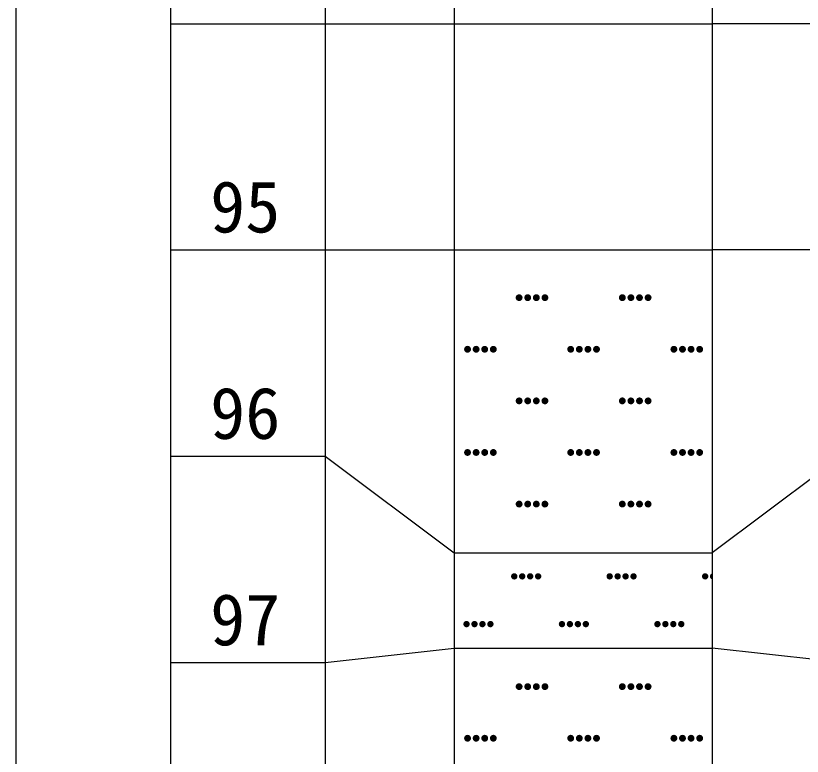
# Model space of a CAD drawing. Header units: inches. Extents: x -27 to 109, y -598 to 26.
# Drawn here: x 14.68 to 20.78, y -396.99 to -391.25 of the extents above; entities that cross this region are included whole.
import ezdxf

# ---------------------------------------------------------------- set-up
doc = ezdxf.new("R2010")
doc.units = ezdxf.units.IN
doc.header["$MEASUREMENT"] = 0
doc.layers.get('0').update_dxf_attribs({"lineweight": 0})
doc.styles.add('宋体', font='')
doc.styles.get('宋体').set_extended_font_data('宋体')

# ---------------------------------------------------------------- blocks, each defined once
blk = doc.blocks.new('lr_block_79')
at = {"true_color": 0x000000}
for points in [[(18.6105, -393.4426), (18.6114, -393.4357), (18.6105, -393.4287), (18.6078, -393.4223), (18.6035, -393.4169), (18.5981, -393.4126), (18.5917, -393.4099), (18.5847, -393.409), (18.5778, -393.4099), (18.5714, -393.4126), (18.5659, -393.4169), (18.5617, -393.4223), (18.559, -393.4287), (18.5581, -393.4357), (18.559, -393.4426), (18.5617, -393.449), (18.5659, -393.4545), (18.5714, -393.4588), (18.5778, -393.4614), (18.5847, -393.4624), (18.5917, -393.4614), (18.5981, -393.4588), (18.6035, -393.4545), (18.6078, -393.449)], [(18.6771, -393.4426), (18.6781, -393.4357), (18.6771, -393.4287), (18.6745, -393.4223), (18.6702, -393.4169), (18.6647, -393.4126), (18.6583, -393.4099), (18.6514, -393.409), (18.6445, -393.4099), (18.6381, -393.4126), (18.6326, -393.4169), (18.6283, -393.4223), (18.6257, -393.4287), (18.6247, -393.4357), (18.6257, -393.4426), (18.6283, -393.449), (18.6326, -393.4545), (18.6381, -393.4588), (18.6445, -393.4614), (18.6514, -393.4624), (18.6583, -393.4614), (18.6647, -393.4588), (18.6702, -393.4545), (18.6745, -393.449)], [(18.7438, -393.4426), (18.7447, -393.4357), (18.7438, -393.4287), (18.7411, -393.4223), (18.7369, -393.4169), (18.7314, -393.4126), (18.725, -393.4099), (18.7181, -393.409), (18.7111, -393.4099), (18.7047, -393.4126), (18.6993, -393.4169), (18.695, -393.4223), (18.6923, -393.4287), (18.6914, -393.4357), (18.6923, -393.4426), (18.695, -393.449), (18.6993, -393.4545), (18.7047, -393.4588), (18.7111, -393.4614), (18.7181, -393.4624), (18.725, -393.4614), (18.7314, -393.4588), (18.7369, -393.4545), (18.7411, -393.449)], [(18.8105, -393.4426), (18.8114, -393.4357), (18.8105, -393.4287), (18.8078, -393.4223), (18.8035, -393.4169), (18.7981, -393.4126), (18.7917, -393.4099), (18.7847, -393.409), (18.7778, -393.4099), (18.7714, -393.4126), (18.7659, -393.4169), (18.7617, -393.4223), (18.759, -393.4287), (18.7581, -393.4357), (18.759, -393.4426), (18.7617, -393.449), (18.7659, -393.4545), (18.7714, -393.4588), (18.7778, -393.4614), (18.7847, -393.4624), (18.7917, -393.4614), (18.7981, -393.4588), (18.8035, -393.4545), (18.8078, -393.449)], [(19.4105, -393.4426), (19.4114, -393.4357), (19.4105, -393.4287), (19.4078, -393.4223), (19.4035, -393.4169), (19.3981, -393.4126), (19.3917, -393.4099), (19.3847, -393.409), (19.3778, -393.4099), (19.3714, -393.4126), (19.3659, -393.4169), (19.3617, -393.4223), (19.359, -393.4287), (19.3581, -393.4357), (19.359, -393.4426), (19.3617, -393.449), (19.3659, -393.4545), (19.3714, -393.4588), (19.3778, -393.4614), (19.3847, -393.4624), (19.3917, -393.4614), (19.3981, -393.4588), (19.4035, -393.4545), (19.4078, -393.449)], [(19.4771, -393.4426), (19.4781, -393.4357), (19.4771, -393.4287), (19.4745, -393.4223), (19.4702, -393.4169), (19.4647, -393.4126), (19.4583, -393.4099), (19.4514, -393.409), (19.4445, -393.4099), (19.4381, -393.4126), (19.4326, -393.4169), (19.4283, -393.4223), (19.4257, -393.4287), (19.4247, -393.4357), (19.4257, -393.4426), (19.4283, -393.449), (19.4326, -393.4545), (19.4381, -393.4588), (19.4445, -393.4614), (19.4514, -393.4624), (19.4583, -393.4614), (19.4647, -393.4588), (19.4702, -393.4545), (19.4745, -393.449)], [(19.5438, -393.4426), (19.5447, -393.4357), (19.5438, -393.4287), (19.5411, -393.4223), (19.5369, -393.4169), (19.5314, -393.4126), (19.525, -393.4099), (19.5181, -393.409), (19.5111, -393.4099), (19.5047, -393.4126), (19.4993, -393.4169), (19.495, -393.4223), (19.4923, -393.4287), (19.4914, -393.4357), (19.4923, -393.4426), (19.495, -393.449), (19.4993, -393.4545), (19.5047, -393.4588), (19.5111, -393.4614), (19.5181, -393.4624), (19.525, -393.4614), (19.5314, -393.4588), (19.5369, -393.4545), (19.5411, -393.449)], [(19.6105, -393.4426), (19.6114, -393.4357), (19.6105, -393.4287), (19.6078, -393.4223), (19.6035, -393.4169), (19.5981, -393.4126), (19.5917, -393.4099), (19.5847, -393.409), (19.5778, -393.4099), (19.5714, -393.4126), (19.5659, -393.4169), (19.5617, -393.4223), (19.559, -393.4287), (19.5581, -393.4357), (19.559, -393.4426), (19.5617, -393.449), (19.5659, -393.4545), (19.5714, -393.4588), (19.5778, -393.4614), (19.5847, -393.4624), (19.5917, -393.4614), (19.5981, -393.4588), (19.6035, -393.4545), (19.6078, -393.449)], [(18.2105, -393.8426), (18.2114, -393.8357), (18.2105, -393.8288), (18.2078, -393.8223), (18.2035, -393.8169), (18.1981, -393.8126), (18.1917, -393.81), (18.1847, -393.809), (18.1778, -393.81), (18.1714, -393.8126), (18.1659, -393.8169), (18.1617, -393.8223), (18.159, -393.8288), (18.1581, -393.8357), (18.159, -393.8426), (18.1617, -393.849), (18.1659, -393.8545), (18.1714, -393.8587), (18.1778, -393.8614), (18.1847, -393.8623), (18.1917, -393.8614), (18.1981, -393.8587), (18.2035, -393.8545), (18.2078, -393.849)], [(18.2771, -393.8426), (18.2781, -393.8357), (18.2771, -393.8288), (18.2745, -393.8223), (18.2702, -393.8169), (18.2647, -393.8126), (18.2583, -393.81), (18.2514, -393.809), (18.2445, -393.81), (18.2381, -393.8126), (18.2326, -393.8169), (18.2283, -393.8223), (18.2257, -393.8288), (18.2247, -393.8357), (18.2257, -393.8426), (18.2283, -393.849), (18.2326, -393.8545), (18.2381, -393.8587), (18.2445, -393.8614), (18.2514, -393.8623), (18.2583, -393.8614), (18.2647, -393.8587), (18.2702, -393.8545), (18.2745, -393.849)], [(18.3438, -393.8426), (18.3447, -393.8357), (18.3438, -393.8288), (18.3411, -393.8223), (18.3369, -393.8169), (18.3314, -393.8126), (18.325, -393.81), (18.3181, -393.809), (18.3111, -393.81), (18.3047, -393.8126), (18.2993, -393.8169), (18.295, -393.8223), (18.2923, -393.8288), (18.2914, -393.8357), (18.2923, -393.8426), (18.295, -393.849), (18.2993, -393.8545), (18.3047, -393.8587), (18.3111, -393.8614), (18.3181, -393.8623), (18.325, -393.8614), (18.3314, -393.8587), (18.3369, -393.8545), (18.3411, -393.849)], [(18.4105, -393.8426), (18.4114, -393.8357), (18.4105, -393.8288), (18.4078, -393.8223), (18.4035, -393.8169), (18.3981, -393.8126), (18.3917, -393.81), (18.3847, -393.809), (18.3778, -393.81), (18.3714, -393.8126), (18.3659, -393.8169), (18.3617, -393.8223), (18.359, -393.8288), (18.3581, -393.8357), (18.359, -393.8426), (18.3617, -393.849), (18.3659, -393.8545), (18.3714, -393.8587), (18.3778, -393.8614), (18.3847, -393.8623), (18.3917, -393.8614), (18.3981, -393.8587), (18.4035, -393.8545), (18.4078, -393.849)], [(19.0105, -393.8426), (19.0114, -393.8357), (19.0105, -393.8288), (19.0078, -393.8223), (19.0035, -393.8169), (18.9981, -393.8126), (18.9917, -393.81), (18.9847, -393.809), (18.9778, -393.81), (18.9714, -393.8126), (18.9659, -393.8169), (18.9617, -393.8223), (18.959, -393.8288), (18.9581, -393.8357), (18.959, -393.8426), (18.9617, -393.849), (18.9659, -393.8545), (18.9714, -393.8587), (18.9778, -393.8614), (18.9847, -393.8623), (18.9917, -393.8614), (18.9981, -393.8587), (19.0035, -393.8545), (19.0078, -393.849)], [(19.0771, -393.8426), (19.0781, -393.8357), (19.0771, -393.8288), (19.0745, -393.8223), (19.0702, -393.8169), (19.0647, -393.8126), (19.0583, -393.81), (19.0514, -393.809), (19.0445, -393.81), (19.0381, -393.8126), (19.0326, -393.8169), (19.0283, -393.8223), (19.0257, -393.8288), (19.0247, -393.8357), (19.0257, -393.8426), (19.0283, -393.849), (19.0326, -393.8545), (19.0381, -393.8587), (19.0445, -393.8614), (19.0514, -393.8623), (19.0583, -393.8614), (19.0647, -393.8587), (19.0702, -393.8545), (19.0745, -393.849)], [(19.1438, -393.8426), (19.1447, -393.8357), (19.1438, -393.8288), (19.1411, -393.8223), (19.1369, -393.8169), (19.1314, -393.8126), (19.125, -393.81), (19.1181, -393.809), (19.1111, -393.81), (19.1047, -393.8126), (19.0993, -393.8169), (19.095, -393.8223), (19.0923, -393.8288), (19.0914, -393.8357), (19.0923, -393.8426), (19.095, -393.849), (19.0993, -393.8545), (19.1047, -393.8587), (19.1111, -393.8614), (19.1181, -393.8623), (19.125, -393.8614), (19.1314, -393.8587), (19.1369, -393.8545), (19.1411, -393.849)], [(19.2105, -393.8426), (19.2114, -393.8357), (19.2105, -393.8288), (19.2078, -393.8223), (19.2035, -393.8169), (19.1981, -393.8126), (19.1917, -393.81), (19.1847, -393.809), (19.1778, -393.81), (19.1714, -393.8126), (19.1659, -393.8169), (19.1617, -393.8223), (19.159, -393.8288), (19.1581, -393.8357), (19.159, -393.8426), (19.1617, -393.849), (19.1659, -393.8545), (19.1714, -393.8587), (19.1778, -393.8614), (19.1847, -393.8623), (19.1917, -393.8614), (19.1981, -393.8587), (19.2035, -393.8545), (19.2078, -393.849)], [(19.8105, -393.8426), (19.8114, -393.8357), (19.8105, -393.8288), (19.8078, -393.8223), (19.8035, -393.8169), (19.7981, -393.8126), (19.7917, -393.81), (19.7847, -393.809), (19.7778, -393.81), (19.7714, -393.8126), (19.7659, -393.8169), (19.7617, -393.8223), (19.759, -393.8288), (19.7581, -393.8357), (19.759, -393.8426), (19.7617, -393.849), (19.7659, -393.8545), (19.7714, -393.8587), (19.7778, -393.8614), (19.7847, -393.8623), (19.7917, -393.8614), (19.7981, -393.8587), (19.8035, -393.8545), (19.8078, -393.849)], [(19.8771, -393.8426), (19.8781, -393.8357), (19.8771, -393.8288), (19.8745, -393.8223), (19.8702, -393.8169), (19.8647, -393.8126), (19.8583, -393.81), (19.8514, -393.809), (19.8445, -393.81), (19.8381, -393.8126), (19.8326, -393.8169), (19.8283, -393.8223), (19.8257, -393.8288), (19.8247, -393.8357), (19.8257, -393.8426), (19.8283, -393.849), (19.8326, -393.8545), (19.8381, -393.8587), (19.8445, -393.8614), (19.8514, -393.8623), (19.8583, -393.8614), (19.8647, -393.8587), (19.8702, -393.8545), (19.8745, -393.849)], [(19.9438, -393.8426), (19.9447, -393.8357), (19.9438, -393.8288), (19.9411, -393.8223), (19.9369, -393.8169), (19.9314, -393.8126), (19.925, -393.81), (19.9181, -393.809), (19.9111, -393.81), (19.9047, -393.8126), (19.8993, -393.8169), (19.895, -393.8223), (19.8923, -393.8288), (19.8914, -393.8357), (19.8923, -393.8426), (19.895, -393.849), (19.8993, -393.8545), (19.9047, -393.8587), (19.9111, -393.8614), (19.9181, -393.8623), (19.925, -393.8614), (19.9314, -393.8587), (19.9369, -393.8545), (19.9411, -393.849)], [(20.0105, -393.8426), (20.0114, -393.8357), (20.0105, -393.8288), (20.0078, -393.8223), (20.0035, -393.8169), (19.9981, -393.8126), (19.9917, -393.81), (19.9847, -393.809), (19.9778, -393.81), (19.9714, -393.8126), (19.9659, -393.8169), (19.9617, -393.8223), (19.959, -393.8288), (19.9581, -393.8357), (19.959, -393.8426), (19.9617, -393.849), (19.9659, -393.8545), (19.9714, -393.8587), (19.9778, -393.8614), (19.9847, -393.8623), (19.9917, -393.8614), (19.9981, -393.8587), (20.0035, -393.8545), (20.0078, -393.849)], [(18.6105, -394.2426), (18.6114, -394.2357), (18.6105, -394.2287), (18.6078, -394.2223), (18.6035, -394.2169), (18.5981, -394.2126), (18.5917, -394.2099), (18.5847, -394.209), (18.5778, -394.2099), (18.5714, -394.2126), (18.5659, -394.2169), (18.5617, -394.2223), (18.559, -394.2287), (18.5581, -394.2357), (18.559, -394.2426), (18.5617, -394.249), (18.5659, -394.2545), (18.5714, -394.2588), (18.5778, -394.2614), (18.5847, -394.2624), (18.5917, -394.2614), (18.5981, -394.2588), (18.6035, -394.2545), (18.6078, -394.249)], [(18.6771, -394.2426), (18.6781, -394.2357), (18.6771, -394.2287), (18.6745, -394.2223), (18.6702, -394.2169), (18.6647, -394.2126), (18.6583, -394.2099), (18.6514, -394.209), (18.6445, -394.2099), (18.6381, -394.2126), (18.6326, -394.2169), (18.6283, -394.2223), (18.6257, -394.2287), (18.6247, -394.2357), (18.6257, -394.2426), (18.6283, -394.249), (18.6326, -394.2545), (18.6381, -394.2588), (18.6445, -394.2614), (18.6514, -394.2624), (18.6583, -394.2614), (18.6647, -394.2588), (18.6702, -394.2545), (18.6745, -394.249)], [(18.7438, -394.2426), (18.7447, -394.2357), (18.7438, -394.2287), (18.7411, -394.2223), (18.7369, -394.2169), (18.7314, -394.2126), (18.725, -394.2099), (18.7181, -394.209), (18.7111, -394.2099), (18.7047, -394.2126), (18.6993, -394.2169), (18.695, -394.2223), (18.6923, -394.2287), (18.6914, -394.2357), (18.6923, -394.2426), (18.695, -394.249), (18.6993, -394.2545), (18.7047, -394.2588), (18.7111, -394.2614), (18.7181, -394.2624), (18.725, -394.2614), (18.7314, -394.2588), (18.7369, -394.2545), (18.7411, -394.249)], [(18.8105, -394.2426), (18.8114, -394.2357), (18.8105, -394.2287), (18.8078, -394.2223), (18.8035, -394.2169), (18.7981, -394.2126), (18.7917, -394.2099), (18.7847, -394.209), (18.7778, -394.2099), (18.7714, -394.2126), (18.7659, -394.2169), (18.7617, -394.2223), (18.759, -394.2287), (18.7581, -394.2357), (18.759, -394.2426), (18.7617, -394.249), (18.7659, -394.2545), (18.7714, -394.2588), (18.7778, -394.2614), (18.7847, -394.2624), (18.7917, -394.2614), (18.7981, -394.2588), (18.8035, -394.2545), (18.8078, -394.249)], [(19.4105, -394.2426), (19.4114, -394.2357), (19.4105, -394.2287), (19.4078, -394.2223), (19.4035, -394.2169), (19.3981, -394.2126), (19.3917, -394.2099), (19.3847, -394.209), (19.3778, -394.2099), (19.3714, -394.2126), (19.3659, -394.2169), (19.3617, -394.2223), (19.359, -394.2287), (19.3581, -394.2357), (19.359, -394.2426), (19.3617, -394.249), (19.3659, -394.2545), (19.3714, -394.2588), (19.3778, -394.2614), (19.3847, -394.2624), (19.3917, -394.2614), (19.3981, -394.2588), (19.4035, -394.2545), (19.4078, -394.249)], [(19.4771, -394.2426), (19.4781, -394.2357), (19.4771, -394.2287), (19.4745, -394.2223), (19.4702, -394.2169), (19.4647, -394.2126), (19.4583, -394.2099), (19.4514, -394.209), (19.4445, -394.2099), (19.4381, -394.2126), (19.4326, -394.2169), (19.4283, -394.2223), (19.4257, -394.2287), (19.4247, -394.2357), (19.4257, -394.2426), (19.4283, -394.249), (19.4326, -394.2545), (19.4381, -394.2588), (19.4445, -394.2614), (19.4514, -394.2624), (19.4583, -394.2614), (19.4647, -394.2588), (19.4702, -394.2545), (19.4745, -394.249)], [(19.5438, -394.2426), (19.5447, -394.2357), (19.5438, -394.2287), (19.5411, -394.2223), (19.5369, -394.2169), (19.5314, -394.2126), (19.525, -394.2099), (19.5181, -394.209), (19.5111, -394.2099), (19.5047, -394.2126), (19.4993, -394.2169), (19.495, -394.2223), (19.4923, -394.2287), (19.4914, -394.2357), (19.4923, -394.2426), (19.495, -394.249), (19.4993, -394.2545), (19.5047, -394.2588), (19.5111, -394.2614), (19.5181, -394.2624), (19.525, -394.2614), (19.5314, -394.2588), (19.5369, -394.2545), (19.5411, -394.249)], [(19.6105, -394.2426), (19.6114, -394.2357), (19.6105, -394.2287), (19.6078, -394.2223), (19.6035, -394.2169), (19.5981, -394.2126), (19.5917, -394.2099), (19.5847, -394.209), (19.5778, -394.2099), (19.5714, -394.2126), (19.5659, -394.2169), (19.5617, -394.2223), (19.559, -394.2287), (19.5581, -394.2357), (19.559, -394.2426), (19.5617, -394.249), (19.5659, -394.2545), (19.5714, -394.2588), (19.5778, -394.2614), (19.5847, -394.2624), (19.5917, -394.2614), (19.5981, -394.2588), (19.6035, -394.2545), (19.6078, -394.249)], [(18.2105, -394.6426), (18.2114, -394.6357), (18.2105, -394.6288), (18.2078, -394.6223), (18.2035, -394.6169), (18.1981, -394.6126), (18.1917, -394.61), (18.1847, -394.609), (18.1778, -394.61), (18.1714, -394.6126), (18.1659, -394.6169), (18.1617, -394.6223), (18.159, -394.6288), (18.1581, -394.6357), (18.159, -394.6426), (18.1617, -394.649), (18.1659, -394.6545), (18.1714, -394.6587), (18.1778, -394.6614), (18.1847, -394.6623), (18.1917, -394.6614), (18.1981, -394.6587), (18.2035, -394.6545), (18.2078, -394.649)], [(18.2771, -394.6426), (18.2781, -394.6357), (18.2771, -394.6288), (18.2745, -394.6223), (18.2702, -394.6169), (18.2647, -394.6126), (18.2583, -394.61), (18.2514, -394.609), (18.2445, -394.61), (18.2381, -394.6126), (18.2326, -394.6169), (18.2283, -394.6223), (18.2257, -394.6288), (18.2247, -394.6357), (18.2257, -394.6426), (18.2283, -394.649), (18.2326, -394.6545), (18.2381, -394.6587), (18.2445, -394.6614), (18.2514, -394.6623), (18.2583, -394.6614), (18.2647, -394.6587), (18.2702, -394.6545), (18.2745, -394.649)], [(18.3438, -394.6426), (18.3447, -394.6357), (18.3438, -394.6288), (18.3411, -394.6223), (18.3369, -394.6169), (18.3314, -394.6126), (18.325, -394.61), (18.3181, -394.609), (18.3111, -394.61), (18.3047, -394.6126), (18.2993, -394.6169), (18.295, -394.6223), (18.2923, -394.6288), (18.2914, -394.6357), (18.2923, -394.6426), (18.295, -394.649), (18.2993, -394.6545), (18.3047, -394.6587), (18.3111, -394.6614), (18.3181, -394.6623), (18.325, -394.6614), (18.3314, -394.6587), (18.3369, -394.6545), (18.3411, -394.649)], [(18.4105, -394.6426), (18.4114, -394.6357), (18.4105, -394.6288), (18.4078, -394.6223), (18.4035, -394.6169), (18.3981, -394.6126), (18.3917, -394.61), (18.3847, -394.609), (18.3778, -394.61), (18.3714, -394.6126), (18.3659, -394.6169), (18.3617, -394.6223), (18.359, -394.6288), (18.3581, -394.6357), (18.359, -394.6426), (18.3617, -394.649), (18.3659, -394.6545), (18.3714, -394.6587), (18.3778, -394.6614), (18.3847, -394.6623), (18.3917, -394.6614), (18.3981, -394.6587), (18.4035, -394.6545), (18.4078, -394.649)], [(19.0105, -394.6426), (19.0114, -394.6357), (19.0105, -394.6288), (19.0078, -394.6223), (19.0035, -394.6169), (18.9981, -394.6126), (18.9917, -394.61), (18.9847, -394.609), (18.9778, -394.61), (18.9714, -394.6126), (18.9659, -394.6169), (18.9617, -394.6223), (18.959, -394.6288), (18.9581, -394.6357), (18.959, -394.6426), (18.9617, -394.649), (18.9659, -394.6545), (18.9714, -394.6587), (18.9778, -394.6614), (18.9847, -394.6623), (18.9917, -394.6614), (18.9981, -394.6587), (19.0035, -394.6545), (19.0078, -394.649)], [(19.0771, -394.6426), (19.0781, -394.6357), (19.0771, -394.6288), (19.0745, -394.6223), (19.0702, -394.6169), (19.0647, -394.6126), (19.0583, -394.61), (19.0514, -394.609), (19.0445, -394.61), (19.0381, -394.6126), (19.0326, -394.6169), (19.0283, -394.6223), (19.0257, -394.6288), (19.0247, -394.6357), (19.0257, -394.6426), (19.0283, -394.649), (19.0326, -394.6545), (19.0381, -394.6587), (19.0445, -394.6614), (19.0514, -394.6623), (19.0583, -394.6614), (19.0647, -394.6587), (19.0702, -394.6545), (19.0745, -394.649)], [(19.1438, -394.6426), (19.1447, -394.6357), (19.1438, -394.6288), (19.1411, -394.6223), (19.1369, -394.6169), (19.1314, -394.6126), (19.125, -394.61), (19.1181, -394.609), (19.1111, -394.61), (19.1047, -394.6126), (19.0993, -394.6169), (19.095, -394.6223), (19.0923, -394.6288), (19.0914, -394.6357), (19.0923, -394.6426), (19.095, -394.649), (19.0993, -394.6545), (19.1047, -394.6587), (19.1111, -394.6614), (19.1181, -394.6623), (19.125, -394.6614), (19.1314, -394.6587), (19.1369, -394.6545), (19.1411, -394.649)], [(19.2105, -394.6426), (19.2114, -394.6357), (19.2105, -394.6288), (19.2078, -394.6223), (19.2035, -394.6169), (19.1981, -394.6126), (19.1917, -394.61), (19.1847, -394.609), (19.1778, -394.61), (19.1714, -394.6126), (19.1659, -394.6169), (19.1617, -394.6223), (19.159, -394.6288), (19.1581, -394.6357), (19.159, -394.6426), (19.1617, -394.649), (19.1659, -394.6545), (19.1714, -394.6587), (19.1778, -394.6614), (19.1847, -394.6623), (19.1917, -394.6614), (19.1981, -394.6587), (19.2035, -394.6545), (19.2078, -394.649)], [(19.8105, -394.6426), (19.8114, -394.6357), (19.8105, -394.6288), (19.8078, -394.6223), (19.8035, -394.6169), (19.7981, -394.6126), (19.7917, -394.61), (19.7847, -394.609), (19.7778, -394.61), (19.7714, -394.6126), (19.7659, -394.6169), (19.7617, -394.6223), (19.759, -394.6288), (19.7581, -394.6357), (19.759, -394.6426), (19.7617, -394.649), (19.7659, -394.6545), (19.7714, -394.6587), (19.7778, -394.6614), (19.7847, -394.6623), (19.7917, -394.6614), (19.7981, -394.6587), (19.8035, -394.6545), (19.8078, -394.649)], [(19.8771, -394.6426), (19.8781, -394.6357), (19.8771, -394.6288), (19.8745, -394.6223), (19.8702, -394.6169), (19.8647, -394.6126), (19.8583, -394.61), (19.8514, -394.609), (19.8445, -394.61), (19.8381, -394.6126), (19.8326, -394.6169), (19.8283, -394.6223), (19.8257, -394.6288), (19.8247, -394.6357), (19.8257, -394.6426), (19.8283, -394.649), (19.8326, -394.6545), (19.8381, -394.6587), (19.8445, -394.6614), (19.8514, -394.6623), (19.8583, -394.6614), (19.8647, -394.6587), (19.8702, -394.6545), (19.8745, -394.649)], [(19.9438, -394.6426), (19.9447, -394.6357), (19.9438, -394.6288), (19.9411, -394.6223), (19.9369, -394.6169), (19.9314, -394.6126), (19.925, -394.61), (19.9181, -394.609), (19.9111, -394.61), (19.9047, -394.6126), (19.8993, -394.6169), (19.895, -394.6223), (19.8923, -394.6288), (19.8914, -394.6357), (19.8923, -394.6426), (19.895, -394.649), (19.8993, -394.6545), (19.9047, -394.6587), (19.9111, -394.6614), (19.9181, -394.6623), (19.925, -394.6614), (19.9314, -394.6587), (19.9369, -394.6545), (19.9411, -394.649)], [(20.0105, -394.6426), (20.0114, -394.6357), (20.0105, -394.6288), (20.0078, -394.6223), (20.0035, -394.6169), (19.9981, -394.6126), (19.9917, -394.61), (19.9847, -394.609), (19.9778, -394.61), (19.9714, -394.6126), (19.9659, -394.6169), (19.9617, -394.6223), (19.959, -394.6288), (19.9581, -394.6357), (19.959, -394.6426), (19.9617, -394.649), (19.9659, -394.6545), (19.9714, -394.6587), (19.9778, -394.6614), (19.9847, -394.6623), (19.9917, -394.6614), (19.9981, -394.6587), (20.0035, -394.6545), (20.0078, -394.649)], [(18.6105, -395.0426), (18.6114, -395.0357), (18.6105, -395.0288), (18.6078, -395.0224), (18.6035, -395.0169), (18.5981, -395.0126), (18.5917, -395.01), (18.5847, -395.009), (18.5778, -395.01), (18.5714, -395.0126), (18.5659, -395.0169), (18.5617, -395.0224), (18.559, -395.0288), (18.5581, -395.0357), (18.559, -395.0426), (18.5617, -395.049), (18.5659, -395.0545), (18.5714, -395.0587), (18.5778, -395.0614), (18.5847, -395.0623), (18.5917, -395.0614), (18.5981, -395.0587), (18.6035, -395.0545), (18.6078, -395.049)], [(18.6771, -395.0426), (18.6781, -395.0357), (18.6771, -395.0288), (18.6745, -395.0224), (18.6702, -395.0169), (18.6647, -395.0126), (18.6583, -395.01), (18.6514, -395.009), (18.6445, -395.01), (18.6381, -395.0126), (18.6326, -395.0169), (18.6283, -395.0224), (18.6257, -395.0288), (18.6247, -395.0357), (18.6257, -395.0426), (18.6283, -395.049), (18.6326, -395.0545), (18.6381, -395.0587), (18.6445, -395.0614), (18.6514, -395.0623), (18.6583, -395.0614), (18.6647, -395.0587), (18.6702, -395.0545), (18.6745, -395.049)], [(18.7438, -395.0426), (18.7447, -395.0357), (18.7438, -395.0288), (18.7411, -395.0224), (18.7369, -395.0169), (18.7314, -395.0126), (18.725, -395.01), (18.7181, -395.009), (18.7111, -395.01), (18.7047, -395.0126), (18.6993, -395.0169), (18.695, -395.0224), (18.6923, -395.0288), (18.6914, -395.0357), (18.6923, -395.0426), (18.695, -395.049), (18.6993, -395.0545), (18.7047, -395.0587), (18.7111, -395.0614), (18.7181, -395.0623), (18.725, -395.0614), (18.7314, -395.0587), (18.7369, -395.0545), (18.7411, -395.049)], [(18.8105, -395.0426), (18.8114, -395.0357), (18.8105, -395.0288), (18.8078, -395.0224), (18.8035, -395.0169), (18.7981, -395.0126), (18.7917, -395.01), (18.7847, -395.009), (18.7778, -395.01), (18.7714, -395.0126), (18.7659, -395.0169), (18.7617, -395.0224), (18.759, -395.0288), (18.7581, -395.0357), (18.759, -395.0426), (18.7617, -395.049), (18.7659, -395.0545), (18.7714, -395.0587), (18.7778, -395.0614), (18.7847, -395.0623), (18.7917, -395.0614), (18.7981, -395.0587), (18.8035, -395.0545), (18.8078, -395.049)], [(19.4105, -395.0426), (19.4114, -395.0357), (19.4105, -395.0288), (19.4078, -395.0224), (19.4035, -395.0169), (19.3981, -395.0126), (19.3917, -395.01), (19.3847, -395.009), (19.3778, -395.01), (19.3714, -395.0126), (19.3659, -395.0169), (19.3617, -395.0224), (19.359, -395.0288), (19.3581, -395.0357), (19.359, -395.0426), (19.3617, -395.049), (19.3659, -395.0545), (19.3714, -395.0587), (19.3778, -395.0614), (19.3847, -395.0623), (19.3917, -395.0614), (19.3981, -395.0587), (19.4035, -395.0545), (19.4078, -395.049)], [(19.4771, -395.0426), (19.4781, -395.0357), (19.4771, -395.0288), (19.4745, -395.0224), (19.4702, -395.0169), (19.4647, -395.0126), (19.4583, -395.01), (19.4514, -395.009), (19.4445, -395.01), (19.4381, -395.0126), (19.4326, -395.0169), (19.4283, -395.0224), (19.4257, -395.0288), (19.4247, -395.0357), (19.4257, -395.0426), (19.4283, -395.049), (19.4326, -395.0545), (19.4381, -395.0587), (19.4445, -395.0614), (19.4514, -395.0623), (19.4583, -395.0614), (19.4647, -395.0587), (19.4702, -395.0545), (19.4745, -395.049)], [(19.5438, -395.0426), (19.5447, -395.0357), (19.5438, -395.0288), (19.5411, -395.0224), (19.5369, -395.0169), (19.5314, -395.0126), (19.525, -395.01), (19.5181, -395.009), (19.5111, -395.01), (19.5047, -395.0126), (19.4993, -395.0169), (19.495, -395.0224), (19.4923, -395.0288), (19.4914, -395.0357), (19.4923, -395.0426), (19.495, -395.049), (19.4993, -395.0545), (19.5047, -395.0587), (19.5111, -395.0614), (19.5181, -395.0623), (19.525, -395.0614), (19.5314, -395.0587), (19.5369, -395.0545), (19.5411, -395.049)], [(19.6105, -395.0426), (19.6114, -395.0357), (19.6105, -395.0288), (19.6078, -395.0224), (19.6035, -395.0169), (19.5981, -395.0126), (19.5917, -395.01), (19.5847, -395.009), (19.5778, -395.01), (19.5714, -395.0126), (19.5659, -395.0169), (19.5617, -395.0224), (19.559, -395.0288), (19.5581, -395.0357), (19.559, -395.0426), (19.5617, -395.049), (19.5659, -395.0545), (19.5714, -395.0587), (19.5778, -395.0614), (19.5847, -395.0623), (19.5917, -395.0614), (19.5981, -395.0587), (19.6035, -395.0545), (19.6078, -395.049)]]:
    blk.add_hatch(color=18, dxfattribs=at).paths.add_polyline_path(points, flags=17)
blk = doc.blocks.new('lr_block_80')
at = {"true_color": 0x000000}
for points in [[(18.5708, -395.6023), (18.5717, -395.5959), (18.5708, -395.5895), (18.5683, -395.5836), (18.5644, -395.5785), (18.5593, -395.5746), (18.5534, -395.5721), (18.547, -395.5712), (18.5406, -395.5721), (18.5347, -395.5746), (18.5296, -395.5785), (18.5257, -395.5836), (18.5232, -395.5895), (18.5223, -395.5959), (18.5232, -395.6023), (18.5257, -395.6082), (18.5296, -395.6133), (18.5347, -395.6173), (18.5406, -395.6197), (18.547, -395.6206), (18.5534, -395.6197), (18.5593, -395.6173), (18.5644, -395.6133), (18.5683, -395.6082)], [(18.6325, -395.6023), (18.6333, -395.5959), (18.6325, -395.5895), (18.63, -395.5836), (18.6261, -395.5785), (18.621, -395.5746), (18.6151, -395.5721), (18.6087, -395.5712), (18.6023, -395.5721), (18.5963, -395.5746), (18.5913, -395.5785), (18.5873, -395.5836), (18.5849, -395.5895), (18.584, -395.5959), (18.5849, -395.6023), (18.5873, -395.6082), (18.5913, -395.6133), (18.5963, -395.6173), (18.6023, -395.6197), (18.6087, -395.6206), (18.6151, -395.6197), (18.621, -395.6173), (18.6261, -395.6133), (18.63, -395.6082)], [(18.6941, -395.6023), (18.695, -395.5959), (18.6941, -395.5895), (18.6917, -395.5836), (18.6877, -395.5785), (18.6827, -395.5746), (18.6768, -395.5721), (18.6703, -395.5712), (18.6639, -395.5721), (18.658, -395.5746), (18.6529, -395.5785), (18.649, -395.5836), (18.6465, -395.5895), (18.6457, -395.5959), (18.6465, -395.6023), (18.649, -395.6082), (18.6529, -395.6133), (18.658, -395.6173), (18.6639, -395.6197), (18.6703, -395.6206), (18.6768, -395.6197), (18.6827, -395.6173), (18.6877, -395.6133), (18.6917, -395.6082)], [(18.7558, -395.6023), (18.7567, -395.5959), (18.7558, -395.5895), (18.7533, -395.5836), (18.7494, -395.5785), (18.7443, -395.5746), (18.7384, -395.5721), (18.732, -395.5712), (18.7256, -395.5721), (18.7197, -395.5746), (18.7146, -395.5785), (18.7107, -395.5836), (18.7082, -395.5895), (18.7073, -395.5959), (18.7082, -395.6023), (18.7107, -395.6082), (18.7146, -395.6133), (18.7197, -395.6173), (18.7256, -395.6197), (18.732, -395.6206), (18.7384, -395.6197), (18.7443, -395.6173), (18.7494, -395.6133), (18.7533, -395.6082)], [(19.3108, -395.6023), (19.3117, -395.5959), (19.3108, -395.5895), (19.3083, -395.5836), (19.3044, -395.5785), (19.2993, -395.5746), (19.2934, -395.5721), (19.287, -395.5712), (19.2806, -395.5721), (19.2747, -395.5746), (19.2696, -395.5785), (19.2657, -395.5836), (19.2632, -395.5895), (19.2623, -395.5959), (19.2632, -395.6023), (19.2657, -395.6082), (19.2696, -395.6133), (19.2747, -395.6173), (19.2806, -395.6197), (19.287, -395.6206), (19.2934, -395.6197), (19.2993, -395.6173), (19.3044, -395.6133), (19.3083, -395.6082)], [(19.3725, -395.6023), (19.3733, -395.5959), (19.3725, -395.5895), (19.37, -395.5836), (19.3661, -395.5785), (19.361, -395.5746), (19.3551, -395.5721), (19.3487, -395.5712), (19.3423, -395.5721), (19.3363, -395.5746), (19.3313, -395.5785), (19.3273, -395.5836), (19.3249, -395.5895), (19.324, -395.5959), (19.3249, -395.6023), (19.3273, -395.6082), (19.3313, -395.6133), (19.3363, -395.6173), (19.3423, -395.6197), (19.3487, -395.6206), (19.3551, -395.6197), (19.361, -395.6173), (19.3661, -395.6133), (19.37, -395.6082)], [(19.4341, -395.6023), (19.435, -395.5959), (19.4341, -395.5895), (19.4317, -395.5836), (19.4277, -395.5785), (19.4227, -395.5746), (19.4168, -395.5721), (19.4103, -395.5712), (19.4039, -395.5721), (19.398, -395.5746), (19.3929, -395.5785), (19.389, -395.5836), (19.3865, -395.5895), (19.3857, -395.5959), (19.3865, -395.6023), (19.389, -395.6082), (19.3929, -395.6133), (19.398, -395.6173), (19.4039, -395.6197), (19.4103, -395.6206), (19.4168, -395.6197), (19.4227, -395.6173), (19.4277, -395.6133), (19.4317, -395.6082)], [(19.4958, -395.6023), (19.4967, -395.5959), (19.4958, -395.5895), (19.4933, -395.5836), (19.4894, -395.5785), (19.4843, -395.5746), (19.4784, -395.5721), (19.472, -395.5712), (19.4656, -395.5721), (19.4597, -395.5746), (19.4546, -395.5785), (19.4507, -395.5836), (19.4482, -395.5895), (19.4473, -395.5959), (19.4482, -395.6023), (19.4507, -395.6082), (19.4546, -395.6133), (19.4597, -395.6173), (19.4656, -395.6197), (19.472, -395.6206), (19.4784, -395.6197), (19.4843, -395.6173), (19.4894, -395.6133), (19.4933, -395.6082)], [(20.0508, -395.6023), (20.0517, -395.5959), (20.0508, -395.5895), (20.0483, -395.5836), (20.0444, -395.5785), (20.0393, -395.5746), (20.0334, -395.5721), (20.027, -395.5712), (20.0206, -395.5721), (20.0147, -395.5746), (20.0096, -395.5785), (20.0057, -395.5836), (20.0032, -395.5895), (20.0023, -395.5959), (20.0032, -395.6023), (20.0057, -395.6082), (20.0096, -395.6133), (20.0147, -395.6173), (20.0206, -395.6197), (20.027, -395.6206), (20.0334, -395.6197), (20.0393, -395.6173), (20.0444, -395.6133), (20.0483, -395.6082)], [(20.0817, -395.5724), (20.0763, -395.5746), (20.0713, -395.5785), (20.0673, -395.5836), (20.0649, -395.5895), (20.064, -395.5959), (20.0649, -395.6023), (20.0673, -395.6082), (20.0713, -395.6133), (20.0763, -395.6173), (20.0817, -395.6195)], [(18.2008, -395.9723), (18.2017, -395.9659), (18.2008, -395.9595), (18.1983, -395.9536), (18.1944, -395.9485), (18.1893, -395.9446), (18.1834, -395.9421), (18.177, -395.9412), (18.1706, -395.9421), (18.1647, -395.9446), (18.1596, -395.9485), (18.1557, -395.9536), (18.1532, -395.9595), (18.1523, -395.9659), (18.1532, -395.9723), (18.1557, -395.9782), (18.1596, -395.9833), (18.1647, -395.9873), (18.1706, -395.9897), (18.177, -395.9906), (18.1834, -395.9897), (18.1893, -395.9873), (18.1944, -395.9833), (18.1983, -395.9782)], [(18.2625, -395.9723), (18.2633, -395.9659), (18.2625, -395.9595), (18.26, -395.9536), (18.2561, -395.9485), (18.251, -395.9446), (18.2451, -395.9421), (18.2387, -395.9412), (18.2323, -395.9421), (18.2263, -395.9446), (18.2213, -395.9485), (18.2173, -395.9536), (18.2149, -395.9595), (18.214, -395.9659), (18.2149, -395.9723), (18.2173, -395.9782), (18.2213, -395.9833), (18.2263, -395.9873), (18.2323, -395.9897), (18.2387, -395.9906), (18.2451, -395.9897), (18.251, -395.9873), (18.2561, -395.9833), (18.26, -395.9782)], [(18.3241, -395.9723), (18.325, -395.9659), (18.3241, -395.9595), (18.3217, -395.9536), (18.3177, -395.9485), (18.3127, -395.9446), (18.3068, -395.9421), (18.3003, -395.9412), (18.2939, -395.9421), (18.288, -395.9446), (18.2829, -395.9485), (18.279, -395.9536), (18.2765, -395.9595), (18.2757, -395.9659), (18.2765, -395.9723), (18.279, -395.9782), (18.2829, -395.9833), (18.288, -395.9873), (18.2939, -395.9897), (18.3003, -395.9906), (18.3068, -395.9897), (18.3127, -395.9873), (18.3177, -395.9833), (18.3217, -395.9782)], [(18.3858, -395.9723), (18.3867, -395.9659), (18.3858, -395.9595), (18.3833, -395.9536), (18.3794, -395.9485), (18.3743, -395.9446), (18.3684, -395.9421), (18.362, -395.9412), (18.3556, -395.9421), (18.3497, -395.9446), (18.3446, -395.9485), (18.3407, -395.9536), (18.3382, -395.9595), (18.3373, -395.9659), (18.3382, -395.9723), (18.3407, -395.9782), (18.3446, -395.9833), (18.3497, -395.9873), (18.3556, -395.9897), (18.362, -395.9906), (18.3684, -395.9897), (18.3743, -395.9873), (18.3794, -395.9833), (18.3833, -395.9782)], [(18.9408, -395.9723), (18.9417, -395.9659), (18.9408, -395.9595), (18.9383, -395.9536), (18.9344, -395.9485), (18.9293, -395.9446), (18.9234, -395.9421), (18.917, -395.9412), (18.9106, -395.9421), (18.9047, -395.9446), (18.8996, -395.9485), (18.8957, -395.9536), (18.8932, -395.9595), (18.8923, -395.9659), (18.8932, -395.9723), (18.8957, -395.9782), (18.8996, -395.9833), (18.9047, -395.9873), (18.9106, -395.9897), (18.917, -395.9906), (18.9234, -395.9897), (18.9293, -395.9873), (18.9344, -395.9833), (18.9383, -395.9782)], [(19.0025, -395.9723), (19.0033, -395.9659), (19.0025, -395.9595), (19, -395.9536), (18.9961, -395.9485), (18.991, -395.9446), (18.9851, -395.9421), (18.9787, -395.9412), (18.9723, -395.9421), (18.9663, -395.9446), (18.9613, -395.9485), (18.9573, -395.9536), (18.9549, -395.9595), (18.954, -395.9659), (18.9549, -395.9723), (18.9573, -395.9782), (18.9613, -395.9833), (18.9663, -395.9873), (18.9723, -395.9897), (18.9787, -395.9906), (18.9851, -395.9897), (18.991, -395.9873), (18.9961, -395.9833), (19, -395.9782)], [(19.0641, -395.9723), (19.065, -395.9659), (19.0641, -395.9595), (19.0617, -395.9536), (19.0577, -395.9485), (19.0527, -395.9446), (19.0468, -395.9421), (19.0403, -395.9412), (19.0339, -395.9421), (19.028, -395.9446), (19.0229, -395.9485), (19.019, -395.9536), (19.0165, -395.9595), (19.0157, -395.9659), (19.0165, -395.9723), (19.019, -395.9782), (19.0229, -395.9833), (19.028, -395.9873), (19.0339, -395.9897), (19.0403, -395.9906), (19.0468, -395.9897), (19.0527, -395.9873), (19.0577, -395.9833), (19.0617, -395.9782)], [(19.1258, -395.9723), (19.1267, -395.9659), (19.1258, -395.9595), (19.1233, -395.9536), (19.1194, -395.9485), (19.1143, -395.9446), (19.1084, -395.9421), (19.102, -395.9412), (19.0956, -395.9421), (19.0897, -395.9446), (19.0846, -395.9485), (19.0807, -395.9536), (19.0782, -395.9595), (19.0773, -395.9659), (19.0782, -395.9723), (19.0807, -395.9782), (19.0846, -395.9833), (19.0897, -395.9873), (19.0956, -395.9897), (19.102, -395.9906), (19.1084, -395.9897), (19.1143, -395.9873), (19.1194, -395.9833), (19.1233, -395.9782)], [(19.6808, -395.9723), (19.6817, -395.9659), (19.6808, -395.9595), (19.6783, -395.9536), (19.6744, -395.9485), (19.6693, -395.9446), (19.6634, -395.9421), (19.657, -395.9412), (19.6506, -395.9421), (19.6447, -395.9446), (19.6396, -395.9485), (19.6357, -395.9536), (19.6332, -395.9595), (19.6323, -395.9659), (19.6332, -395.9723), (19.6357, -395.9782), (19.6396, -395.9833), (19.6447, -395.9873), (19.6506, -395.9897), (19.657, -395.9906), (19.6634, -395.9897), (19.6693, -395.9873), (19.6744, -395.9833), (19.6783, -395.9782)], [(19.7425, -395.9723), (19.7433, -395.9659), (19.7425, -395.9595), (19.74, -395.9536), (19.7361, -395.9485), (19.731, -395.9446), (19.7251, -395.9421), (19.7187, -395.9412), (19.7123, -395.9421), (19.7063, -395.9446), (19.7013, -395.9485), (19.6973, -395.9536), (19.6949, -395.9595), (19.694, -395.9659), (19.6949, -395.9723), (19.6973, -395.9782), (19.7013, -395.9833), (19.7063, -395.9873), (19.7123, -395.9897), (19.7187, -395.9906), (19.7251, -395.9897), (19.731, -395.9873), (19.7361, -395.9833), (19.74, -395.9782)], [(19.8041, -395.9723), (19.805, -395.9659), (19.8041, -395.9595), (19.8017, -395.9536), (19.7977, -395.9485), (19.7927, -395.9446), (19.7868, -395.9421), (19.7803, -395.9412), (19.7739, -395.9421), (19.768, -395.9446), (19.7629, -395.9485), (19.759, -395.9536), (19.7565, -395.9595), (19.7557, -395.9659), (19.7565, -395.9723), (19.759, -395.9782), (19.7629, -395.9833), (19.768, -395.9873), (19.7739, -395.9897), (19.7803, -395.9906), (19.7868, -395.9897), (19.7927, -395.9873), (19.7977, -395.9833), (19.8017, -395.9782)], [(19.8658, -395.9723), (19.8667, -395.9659), (19.8658, -395.9595), (19.8633, -395.9536), (19.8594, -395.9485), (19.8543, -395.9446), (19.8484, -395.9421), (19.842, -395.9412), (19.8356, -395.9421), (19.8297, -395.9446), (19.8246, -395.9485), (19.8207, -395.9536), (19.8182, -395.9595), (19.8173, -395.9659), (19.8182, -395.9723), (19.8207, -395.9782), (19.8246, -395.9833), (19.8297, -395.9873), (19.8356, -395.9897), (19.842, -395.9906), (19.8484, -395.9897), (19.8543, -395.9873), (19.8594, -395.9833), (19.8633, -395.9782)]]:
    blk.add_hatch(color=18, dxfattribs=at).paths.add_polyline_path(points, flags=17)
blk = doc.blocks.new('lr_block_81')
at = {"true_color": 0x000000}
for points in [[(18.6105, -396.4576), (18.6114, -396.4507), (18.6105, -396.4438), (18.6078, -396.4373), (18.6035, -396.4319), (18.5981, -396.4276), (18.5917, -396.425), (18.5847, -396.424), (18.5778, -396.425), (18.5714, -396.4276), (18.5659, -396.4319), (18.5617, -396.4373), (18.559, -396.4438), (18.5581, -396.4507), (18.559, -396.4576), (18.5617, -396.464), (18.5659, -396.4695), (18.5714, -396.4737), (18.5778, -396.4764), (18.5847, -396.4774), (18.5917, -396.4764), (18.5981, -396.4737), (18.6035, -396.4695), (18.6078, -396.464)], [(18.6771, -396.4576), (18.6781, -396.4507), (18.6771, -396.4438), (18.6745, -396.4373), (18.6702, -396.4319), (18.6647, -396.4276), (18.6583, -396.425), (18.6514, -396.424), (18.6445, -396.425), (18.6381, -396.4276), (18.6326, -396.4319), (18.6283, -396.4373), (18.6257, -396.4438), (18.6247, -396.4507), (18.6257, -396.4576), (18.6283, -396.464), (18.6326, -396.4695), (18.6381, -396.4737), (18.6445, -396.4764), (18.6514, -396.4774), (18.6583, -396.4764), (18.6647, -396.4737), (18.6702, -396.4695), (18.6745, -396.464)], [(18.7438, -396.4576), (18.7447, -396.4507), (18.7438, -396.4438), (18.7411, -396.4373), (18.7369, -396.4319), (18.7314, -396.4276), (18.725, -396.425), (18.7181, -396.424), (18.7111, -396.425), (18.7047, -396.4276), (18.6993, -396.4319), (18.695, -396.4373), (18.6923, -396.4438), (18.6914, -396.4507), (18.6923, -396.4576), (18.695, -396.464), (18.6993, -396.4695), (18.7047, -396.4737), (18.7111, -396.4764), (18.7181, -396.4774), (18.725, -396.4764), (18.7314, -396.4737), (18.7369, -396.4695), (18.7411, -396.464)], [(18.8105, -396.4576), (18.8114, -396.4507), (18.8105, -396.4438), (18.8078, -396.4373), (18.8035, -396.4319), (18.7981, -396.4276), (18.7917, -396.425), (18.7847, -396.424), (18.7778, -396.425), (18.7714, -396.4276), (18.7659, -396.4319), (18.7617, -396.4373), (18.759, -396.4438), (18.7581, -396.4507), (18.759, -396.4576), (18.7617, -396.464), (18.7659, -396.4695), (18.7714, -396.4737), (18.7778, -396.4764), (18.7847, -396.4774), (18.7917, -396.4764), (18.7981, -396.4737), (18.8035, -396.4695), (18.8078, -396.464)], [(19.4105, -396.4576), (19.4114, -396.4507), (19.4105, -396.4438), (19.4078, -396.4373), (19.4035, -396.4319), (19.3981, -396.4276), (19.3917, -396.425), (19.3847, -396.424), (19.3778, -396.425), (19.3714, -396.4276), (19.3659, -396.4319), (19.3617, -396.4373), (19.359, -396.4438), (19.3581, -396.4507), (19.359, -396.4576), (19.3617, -396.464), (19.3659, -396.4695), (19.3714, -396.4737), (19.3778, -396.4764), (19.3847, -396.4774), (19.3917, -396.4764), (19.3981, -396.4737), (19.4035, -396.4695), (19.4078, -396.464)], [(19.4771, -396.4576), (19.4781, -396.4507), (19.4771, -396.4438), (19.4745, -396.4373), (19.4702, -396.4319), (19.4647, -396.4276), (19.4583, -396.425), (19.4514, -396.424), (19.4445, -396.425), (19.4381, -396.4276), (19.4326, -396.4319), (19.4283, -396.4373), (19.4257, -396.4438), (19.4247, -396.4507), (19.4257, -396.4576), (19.4283, -396.464), (19.4326, -396.4695), (19.4381, -396.4737), (19.4445, -396.4764), (19.4514, -396.4774), (19.4583, -396.4764), (19.4647, -396.4737), (19.4702, -396.4695), (19.4745, -396.464)], [(19.5438, -396.4576), (19.5447, -396.4507), (19.5438, -396.4438), (19.5411, -396.4373), (19.5369, -396.4319), (19.5314, -396.4276), (19.525, -396.425), (19.5181, -396.424), (19.5111, -396.425), (19.5047, -396.4276), (19.4993, -396.4319), (19.495, -396.4373), (19.4923, -396.4438), (19.4914, -396.4507), (19.4923, -396.4576), (19.495, -396.464), (19.4993, -396.4695), (19.5047, -396.4737), (19.5111, -396.4764), (19.5181, -396.4774), (19.525, -396.4764), (19.5314, -396.4737), (19.5369, -396.4695), (19.5411, -396.464)], [(19.6105, -396.4576), (19.6114, -396.4507), (19.6105, -396.4438), (19.6078, -396.4373), (19.6035, -396.4319), (19.5981, -396.4276), (19.5917, -396.425), (19.5847, -396.424), (19.5778, -396.425), (19.5714, -396.4276), (19.5659, -396.4319), (19.5617, -396.4373), (19.559, -396.4438), (19.5581, -396.4507), (19.559, -396.4576), (19.5617, -396.464), (19.5659, -396.4695), (19.5714, -396.4737), (19.5778, -396.4764), (19.5847, -396.4774), (19.5917, -396.4764), (19.5981, -396.4737), (19.6035, -396.4695), (19.6078, -396.464)], [(18.2105, -396.8576), (18.2114, -396.8507), (18.2105, -396.8438), (18.2078, -396.8374), (18.2035, -396.8319), (18.1981, -396.8276), (18.1917, -396.825), (18.1847, -396.824), (18.1778, -396.825), (18.1714, -396.8276), (18.1659, -396.8319), (18.1617, -396.8374), (18.159, -396.8438), (18.1581, -396.8507), (18.159, -396.8576), (18.1617, -396.864), (18.1659, -396.8695), (18.1714, -396.8737), (18.1778, -396.8764), (18.1847, -396.8773), (18.1917, -396.8764), (18.1981, -396.8737), (18.2035, -396.8695), (18.2078, -396.864)], [(18.2771, -396.8576), (18.2781, -396.8507), (18.2771, -396.8438), (18.2745, -396.8374), (18.2702, -396.8319), (18.2647, -396.8276), (18.2583, -396.825), (18.2514, -396.824), (18.2445, -396.825), (18.2381, -396.8276), (18.2326, -396.8319), (18.2283, -396.8374), (18.2257, -396.8438), (18.2247, -396.8507), (18.2257, -396.8576), (18.2283, -396.864), (18.2326, -396.8695), (18.2381, -396.8737), (18.2445, -396.8764), (18.2514, -396.8773), (18.2583, -396.8764), (18.2647, -396.8737), (18.2702, -396.8695), (18.2745, -396.864)], [(18.3438, -396.8576), (18.3447, -396.8507), (18.3438, -396.8438), (18.3411, -396.8374), (18.3369, -396.8319), (18.3314, -396.8276), (18.325, -396.825), (18.3181, -396.824), (18.3111, -396.825), (18.3047, -396.8276), (18.2993, -396.8319), (18.295, -396.8374), (18.2923, -396.8438), (18.2914, -396.8507), (18.2923, -396.8576), (18.295, -396.864), (18.2993, -396.8695), (18.3047, -396.8737), (18.3111, -396.8764), (18.3181, -396.8773), (18.325, -396.8764), (18.3314, -396.8737), (18.3369, -396.8695), (18.3411, -396.864)], [(18.4105, -396.8576), (18.4114, -396.8507), (18.4105, -396.8438), (18.4078, -396.8374), (18.4035, -396.8319), (18.3981, -396.8276), (18.3917, -396.825), (18.3847, -396.824), (18.3778, -396.825), (18.3714, -396.8276), (18.3659, -396.8319), (18.3617, -396.8374), (18.359, -396.8438), (18.3581, -396.8507), (18.359, -396.8576), (18.3617, -396.864), (18.3659, -396.8695), (18.3714, -396.8737), (18.3778, -396.8764), (18.3847, -396.8773), (18.3917, -396.8764), (18.3981, -396.8737), (18.4035, -396.8695), (18.4078, -396.864)], [(19.0105, -396.8576), (19.0114, -396.8507), (19.0105, -396.8438), (19.0078, -396.8374), (19.0035, -396.8319), (18.9981, -396.8276), (18.9917, -396.825), (18.9847, -396.824), (18.9778, -396.825), (18.9714, -396.8276), (18.9659, -396.8319), (18.9617, -396.8374), (18.959, -396.8438), (18.9581, -396.8507), (18.959, -396.8576), (18.9617, -396.864), (18.9659, -396.8695), (18.9714, -396.8737), (18.9778, -396.8764), (18.9847, -396.8773), (18.9917, -396.8764), (18.9981, -396.8737), (19.0035, -396.8695), (19.0078, -396.864)], [(19.0771, -396.8576), (19.0781, -396.8507), (19.0771, -396.8438), (19.0745, -396.8374), (19.0702, -396.8319), (19.0647, -396.8276), (19.0583, -396.825), (19.0514, -396.824), (19.0445, -396.825), (19.0381, -396.8276), (19.0326, -396.8319), (19.0283, -396.8374), (19.0257, -396.8438), (19.0247, -396.8507), (19.0257, -396.8576), (19.0283, -396.864), (19.0326, -396.8695), (19.0381, -396.8737), (19.0445, -396.8764), (19.0514, -396.8773), (19.0583, -396.8764), (19.0647, -396.8737), (19.0702, -396.8695), (19.0745, -396.864)], [(19.1438, -396.8576), (19.1447, -396.8507), (19.1438, -396.8438), (19.1411, -396.8374), (19.1369, -396.8319), (19.1314, -396.8276), (19.125, -396.825), (19.1181, -396.824), (19.1111, -396.825), (19.1047, -396.8276), (19.0993, -396.8319), (19.095, -396.8374), (19.0923, -396.8438), (19.0914, -396.8507), (19.0923, -396.8576), (19.095, -396.864), (19.0993, -396.8695), (19.1047, -396.8737), (19.1111, -396.8764), (19.1181, -396.8773), (19.125, -396.8764), (19.1314, -396.8737), (19.1369, -396.8695), (19.1411, -396.864)], [(19.2105, -396.8576), (19.2114, -396.8507), (19.2105, -396.8438), (19.2078, -396.8374), (19.2035, -396.8319), (19.1981, -396.8276), (19.1917, -396.825), (19.1847, -396.824), (19.1778, -396.825), (19.1714, -396.8276), (19.1659, -396.8319), (19.1617, -396.8374), (19.159, -396.8438), (19.1581, -396.8507), (19.159, -396.8576), (19.1617, -396.864), (19.1659, -396.8695), (19.1714, -396.8737), (19.1778, -396.8764), (19.1847, -396.8773), (19.1917, -396.8764), (19.1981, -396.8737), (19.2035, -396.8695), (19.2078, -396.864)], [(19.8105, -396.8576), (19.8114, -396.8507), (19.8105, -396.8438), (19.8078, -396.8374), (19.8035, -396.8319), (19.7981, -396.8276), (19.7917, -396.825), (19.7847, -396.824), (19.7778, -396.825), (19.7714, -396.8276), (19.7659, -396.8319), (19.7617, -396.8374), (19.759, -396.8438), (19.7581, -396.8507), (19.759, -396.8576), (19.7617, -396.864), (19.7659, -396.8695), (19.7714, -396.8737), (19.7778, -396.8764), (19.7847, -396.8773), (19.7917, -396.8764), (19.7981, -396.8737), (19.8035, -396.8695), (19.8078, -396.864)], [(19.8771, -396.8576), (19.8781, -396.8507), (19.8771, -396.8438), (19.8745, -396.8374), (19.8702, -396.8319), (19.8647, -396.8276), (19.8583, -396.825), (19.8514, -396.824), (19.8445, -396.825), (19.8381, -396.8276), (19.8326, -396.8319), (19.8283, -396.8374), (19.8257, -396.8438), (19.8247, -396.8507), (19.8257, -396.8576), (19.8283, -396.864), (19.8326, -396.8695), (19.8381, -396.8737), (19.8445, -396.8764), (19.8514, -396.8773), (19.8583, -396.8764), (19.8647, -396.8737), (19.8702, -396.8695), (19.8745, -396.864)], [(19.9438, -396.8576), (19.9447, -396.8507), (19.9438, -396.8438), (19.9411, -396.8374), (19.9369, -396.8319), (19.9314, -396.8276), (19.925, -396.825), (19.9181, -396.824), (19.9111, -396.825), (19.9047, -396.8276), (19.8993, -396.8319), (19.895, -396.8374), (19.8923, -396.8438), (19.8914, -396.8507), (19.8923, -396.8576), (19.895, -396.864), (19.8993, -396.8695), (19.9047, -396.8737), (19.9111, -396.8764), (19.9181, -396.8773), (19.925, -396.8764), (19.9314, -396.8737), (19.9369, -396.8695), (19.9411, -396.864)], [(20.0105, -396.8576), (20.0114, -396.8507), (20.0105, -396.8438), (20.0078, -396.8374), (20.0035, -396.8319), (19.9981, -396.8276), (19.9917, -396.825), (19.9847, -396.824), (19.9778, -396.825), (19.9714, -396.8276), (19.9659, -396.8319), (19.9617, -396.8374), (19.959, -396.8438), (19.9581, -396.8507), (19.959, -396.8576), (19.9617, -396.864), (19.9659, -396.8695), (19.9714, -396.8737), (19.9778, -396.8764), (19.9847, -396.8773), (19.9917, -396.8764), (19.9981, -396.8737), (20.0035, -396.8695), (20.0078, -396.864)]]:
    blk.add_hatch(color=18, dxfattribs=at).paths.add_polyline_path(points, flags=17)

msp = doc.modelspace()

# ---------------------------------------------------------------- hatches: boundary and pattern name
at = {"true_color": 0x000000}
h = msp.add_hatch(dxfattribs=at)
h.set_pattern_fill('', color=18, style=0, pattern_type=0)
h.set_pattern_definition([])
h.paths.add_polyline_path([(18.0817, -393.0638), (20.0817, -393.0638), (20.0817, -391.3138), (18.0817, -391.3138)], flags=17)

# ---------------------------------------------------------------- linework, layer by layer
at = {"linetype": 'Continuous', "lineweight": 15}
for p, q in [((14.6817, 0.8962), (14.6817, -567.1838)), ((15.8817, 0.8962), (15.8817, -567.1838)), ((17.0817, 0.8962), (17.0817, -567.1838)), ((18.0817, -389.0038), (18.0817, -391.3138)), ((20.0817, -389.0038), (20.0817, -391.3138)), ((15.8817, -391.3138), (17.0817, -391.3138)), ((17.0817, -391.3138), (18.0817, -391.3138)), ((18.0817, -391.3138), (20.0817, -391.3138)), ((18.0817, -391.3138), (18.0817, -393.0638)), ((21.0817, -391.3138), (20.0817, -391.3138)), ((20.0817, -391.3138), (20.0817, -393.0638)), ((15.8817, -393.0638), (17.0817, -393.0638)), ((17.0817, -393.0638), (18.0817, -393.0638)), ((18.0817, -393.0638), (20.0817, -393.0638)), ((18.0817, -393.0638), (18.0817, -395.4137)), ((21.0817, -393.0638), (20.0817, -393.0638)), ((20.0817, -393.0638), (20.0817, -395.4137)), ((15.8817, -394.6638), (17.0817, -394.6638)), ((17.0817, -394.6638), (18.0817, -395.4137)), ((21.0817, -394.6638), (20.0817, -395.4137)), ((18.0817, -395.4137), (20.0817, -395.4137)), ((18.0817, -395.4137), (18.0817, -396.1538)), ((20.0817, -395.4137), (20.0817, -396.1538)), ((17.0817, -396.2638), (18.0817, -396.1538)), ((18.0817, -396.1538), (20.0817, -396.1538)), ((18.0817, -396.1538), (18.0817, -397.1538)), ((21.0817, -396.2638), (20.0817, -396.1538)), ((20.0817, -396.1538), (20.0817, -397.1538)), ((15.8817, -396.2638), (17.0817, -396.2638))]:
    msp.add_line(p, q, dxfattribs=at)

# ---------------------------------------------------------------- block references
at = {"color": 7}
for name in ['lr_block_79', 'lr_block_80', 'lr_block_81']:
    msp.add_blockref(name, (0, 0), dxfattribs=at)

# ---------------------------------------------------------------- texts
at = {"style": '宋体'}
for s, p in [('95', (16.1891, -392.9304)), ('96', (16.1891, -394.5304)), ('97', (16.1891, -396.1304))]:
    msp.add_text(s, height=0.4, dxfattribs=at).set_placement(p)

doc.saveas('drawing.dxf')
